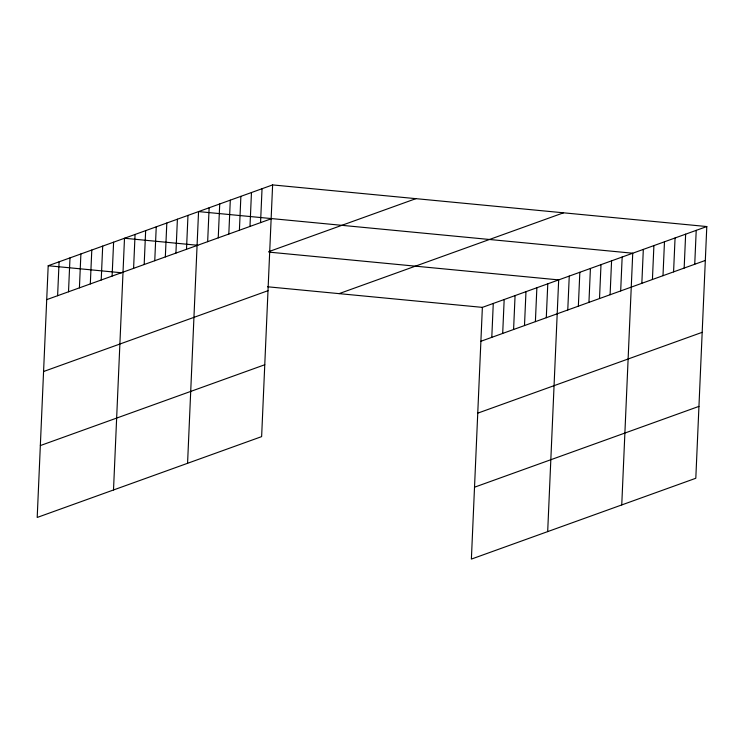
<?xml version="1.0" encoding="UTF-8"?>
<svg xmlns="http://www.w3.org/2000/svg" width="744" height="744" viewBox="0 0 744 744"><rect width="100%" height="100%" fill="white"/><g stroke="black" fill="none" stroke-linecap="round" stroke-linejoin="round"><path stroke-width="1.12" d="M272.62 184.912L48.193 265.738L37.2 517.452L261.628 436.626L272.62 184.912L706.8 226.548L695.807 478.262L471.38 559.088L482.372 307.374L706.8 226.548M57.614 295.712L59.092 261.814M68.513 291.778L69.992 257.889M79.413 287.854L80.891 253.964M90.312 283.929L91.791 250.04M101.212 280.004L102.691 246.115M112.112 276.08L113.6 242.191M113.507 489.971L124.499 238.257L197.858 245.297M133.595 268.342L135.073 234.453M144.178 264.529L145.657 230.64M154.761 260.726L156.24 226.827M165.335 256.913L166.814 223.023M175.919 253.1L177.398 219.21M186.502 249.287L187.981 215.397M187.572 463.298L198.555 211.584L632.735 253.22L621.751 504.934M207.66 241.67L209.138 207.781M218.243 237.857L219.722 203.968M228.817 234.053L230.296 200.155M239.401 230.24L240.879 196.351M249.984 226.427L251.463 192.538M260.558 222.614L262.037 188.725M491.793 337.348L493.272 303.45M502.693 333.414L504.172 299.525M513.592 329.49L515.071 295.601M524.492 325.565L525.971 291.676M535.392 321.641L536.87 287.751M546.291 317.716L547.779 283.827M547.686 531.607L558.679 279.902L268.909 252.114M567.774 309.978L569.253 276.089M578.358 306.165L579.836 272.276M588.941 302.362L590.42 268.463M599.515 298.549L600.994 264.659M610.099 294.736L611.577 260.846M620.682 290.932L622.161 257.033M641.84 283.306L643.318 249.417M652.423 279.493L653.902 245.604M662.997 275.689L664.476 241.791M673.58 271.876L675.059 237.987M684.164 268.063L685.643 234.174M694.738 264.25L696.217 230.361M46.714 299.637L271.142 218.81M268.835 251.621L415.896 198.657M43.571 371.516L267.998 290.69M339.087 293.638L563.524 212.812M40.334 445.572L264.771 364.746M480.894 341.273L705.321 260.447M477.75 413.153L702.178 332.326M474.514 487.208L698.951 406.382M48.193 265.738L121.551 272.778M267.552 286.775L482.372 307.374"/></g></svg>
